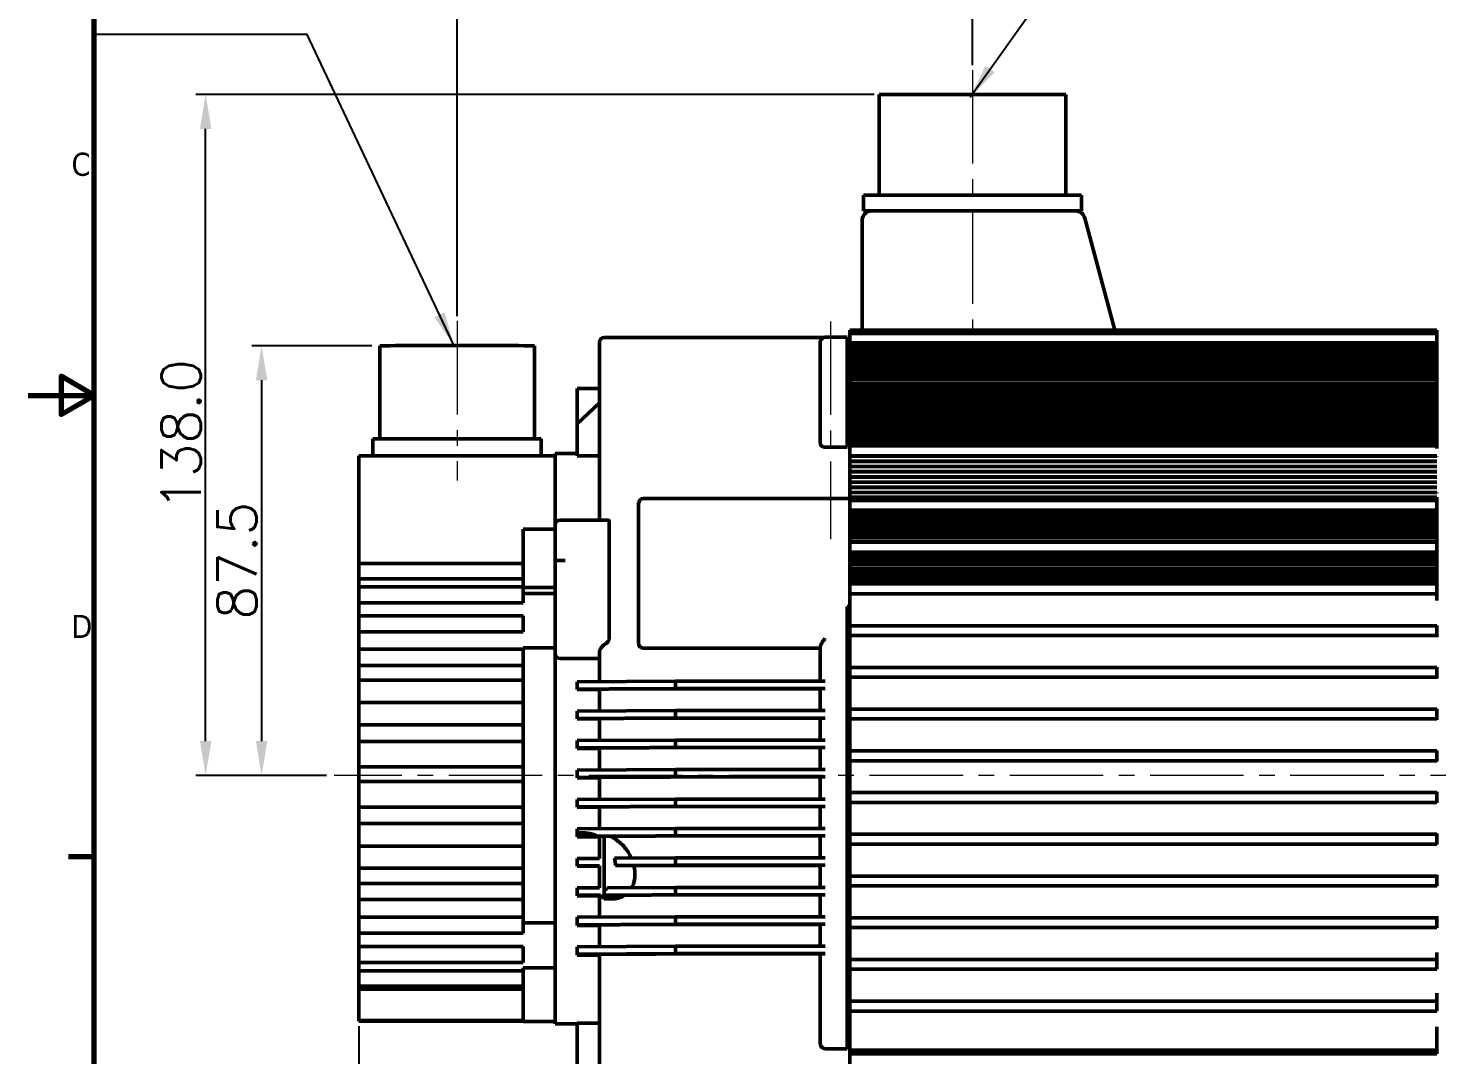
# Model space of a CAD drawing. Header units: millimetres. Extents: x 36 to 1832, y -86 to 592.
# Drawn here: x 36.4 to 323.4, y 175.2 to 384.4 of the extents above; entities that cross this region are included whole.
import ezdxf

# ---------------------------------------------------------------- set-up
doc = ezdxf.new("R2010")
doc.units = ezdxf.units.MM
doc.linetypes.add('CENTER2', pattern=[28.575, 19.05, -3.175, 3.175, -3.175])
for name, color, linetype, lineweight in [('경계(ISO)', 7, 'Continuous', 70), ('외형선', 7, 'Continuous', 35), ('외형선(ISO)', 7, 'Continuous', 50), ('중심선', 7, 'CENTER2', 18)]:
    doc.layers.add(name, color=color, linetype=linetype, lineweight=lineweight)
doc.styles.get("Standard").update_dxf_attribs({"font": 'romans.shx', "bigfont": 'whgtxt.shx'})
doc.styles.add('주 텍스트 (ISO)', font='')
doc.styles.get('주 텍스트 (ISO)').set_extended_font_data('Tahoma')
doc.dimstyles.new('Annotative', dxfattribs={"dimtxt": 8, "dimasz": 7, "dimexe": 2, "dimexo": 1, "dimgap": 1, "dimtad": 1, "dimdec": 1, "dimzin": 0, "dimdsep": 46, "dimtxsty": 'Standard', "dimcen": 0.09, "dimclrd": 7, "dimclre": 7, "dimadec": 0, "dimazin": 0, "dimtfac": 1, "dimtdec": 1, "dimtmove": 0, "dimatfit": 3, "dimfxl": 1, "dimtolj": 1, "dimtzin": 0, "dimarcsym": 0})

# ---------------------------------------------------------------- blocks, each defined once
blk = doc.blocks.new('*D20')
at = {"layer": 'Defpoints', "color": 0}
for p in [(107.46, 319.64), (83.99, 232.14), (98.21, 232.14)]:
    blk.add_point(p, dxfattribs=at)
at = {"layer": '외형선', "color": 7, "lineweight": -2}
for p, q in [((106.46, 319.64), (81.99, 319.64)), ((83.99, 312.64), (83.99, 239.14)), ((97.21, 232.14), (81.99, 232.14))]:
    blk.add_line(p, q, dxfattribs=at)
at = {"layer": '외형선', "color": 7}
for points in [[(82.83, 312.64), (85.16, 312.64), (83.99, 319.64)], [(82.83, 239.14), (85.16, 239.14), (83.99, 232.14)]]:
    blk.add_solid(points, dxfattribs=at)
at = {"layer": '외형선', "color": 0, "insert": (78.99, 275.89), "char_height": 8, "attachment_point": 5, "rotation": 90}
blk.add_mtext('\\A1;87.5', dxfattribs=at)
blk = doc.blocks.new('*D21')
at = {"layer": 'Defpoints', "color": 0}
for p in [(72.6, 370.84), (209.81, 370.84), (98.21, 232.14)]:
    blk.add_point(p, dxfattribs=at)
at = {"layer": '외형선', "color": 7, "lineweight": -2}
for p, q in [((208.81, 370.84), (70.6, 370.84)), ((72.6, 239.14), (72.6, 363.84)), ((97.21, 232.14), (70.6, 232.14))]:
    blk.add_line(p, q, dxfattribs=at)
at = {"layer": '외형선', "color": 7}
for points in [[(71.43, 363.84), (73.76, 363.84), (72.6, 370.84)], [(71.43, 239.14), (73.76, 239.14), (72.6, 232.14)]]:
    blk.add_solid(points, dxfattribs=at)
at = {"layer": '외형선', "color": 0, "insert": (67.6, 301.49), "char_height": 8, "attachment_point": 5, "rotation": 90}
blk.add_mtext('\\A1;138.0', dxfattribs=at)
blk = doc.blocks.new('*D29')
at = {"layer": 'Defpoints', "color": 0}
for p in [(228.81, 397.34), (228.81, 375.84), (123.81, 324.71)]:
    blk.add_point(p, dxfattribs=at)
at = {"layer": '외형선', "color": 7, "lineweight": -2}
for p, q in [((123.81, 325.71), (123.81, 399.34)), ((228.81, 376.84), (228.81, 399.34)), ((130.81, 397.34), (221.81, 397.34))]:
    blk.add_line(p, q, dxfattribs=at)
at = {"layer": '외형선', "color": 7}
for points in [[(130.81, 398.5), (130.81, 396.17), (123.81, 397.34)], [(221.81, 398.5), (221.81, 396.17), (228.81, 397.34)]]:
    blk.add_solid(points, dxfattribs=at)
at = {"layer": '외형선', "color": 0, "insert": (176.31, 402.34), "char_height": 8, "attachment_point": 5}
blk.add_mtext('\\A1;108.8', dxfattribs=at)
blk = doc.blocks.new('*D30')
at = {"layer": 'Defpoints', "color": 0}
for p in [(343.41, 397.34), (228.81, 375.84), (343.41, 322.46)]:
    blk.add_point(p, dxfattribs=at)
at = {"layer": '외형선', "color": 7, "lineweight": -2}
for p, q in [((228.81, 376.84), (228.81, 399.34)), ((343.41, 323.46), (343.41, 399.34)), ((235.81, 397.34), (336.41, 397.34))]:
    blk.add_line(p, q, dxfattribs=at)
at = {"layer": '외형선', "color": 7}
for points in [[(235.81, 398.5), (235.81, 396.17), (228.81, 397.34)], [(336.41, 398.5), (336.41, 396.17), (343.41, 397.34)]]:
    blk.add_solid(points, dxfattribs=at)
at = {"layer": '외형선', "color": 0, "insert": (286.11, 402.34), "char_height": 8, "attachment_point": 5}
blk.add_mtext('\\A1;111.6', dxfattribs=at)
blk = doc.blocks.new('*D33')
at = {"layer": 'Defpoints', "color": 0}
for p in [(421.91, 214.64), (103.81, 182.05), (421.91, 79.14)]:
    blk.add_point(p, dxfattribs=at)
at = {"layer": '외형선', "color": 7, "lineweight": -2}
for p, q in [((421.91, 213.64), (421.91, 77.14)), ((103.81, 181.05), (103.81, 77.14)), ((110.81, 79.14), (414.91, 79.14))]:
    blk.add_line(p, q, dxfattribs=at)
at = {"layer": '외형선', "color": 7}
for points in [[(110.81, 80.31), (110.81, 77.97), (103.81, 79.14)], [(414.91, 80.31), (414.91, 77.97), (421.91, 79.14)]]:
    blk.add_solid(points, dxfattribs=at)
at = {"layer": '외형선', "color": 0, "insert": (262.86, 84.14), "char_height": 8, "attachment_point": 5}
blk.add_mtext('\\A1;318.1', dxfattribs=at)
blk = doc.blocks.new('경계 Default Border')
at = {"layer": '경계(ISO)'}
blk.add_line((10, 140), (6.1, 140), dxfattribs=at)
at = {"layer": '경계(ISO)', "flags": 128}
for points in [[(10, 10), (10, 410), (584, 410), (584, 10), (10, 10)], [(0, 210), (10, 210), (5, 212.89), (5, 207.11), (10, 210)]]:
    blk.add_lwpolyline(points, dxfattribs=at)
at = {"layer": '경계(ISO)', "char_height": 3.5, "attachment_point": 7, "style": '주 텍스트 (ISO)'}
for s, insert in [('C', (6.57, 243.25)), ('D', (6.56, 173.19))]:
    blk.add_mtext(s, dxfattribs=dict(at, insert=insert))

msp = doc.modelspace()

# ---------------------------------------------------------------- linework, layer by layer
at = {"layer": '외형선(ISO)'}
for p, q in [((209.81, 370.84), (247.81, 370.84)), ((209.81, 350.34), (209.81, 370.84)), ((247.81, 350.34), (247.81, 370.84)), ((206.59, 350.34), (208.59, 350.34)), ((206.59, 350.34), (206.59, 347.14)), ((249.04, 350.34), (208.59, 350.34)), ((249.04, 350.34), (251.04, 350.34)), ((251.04, 347.14), (251.04, 350.34)), ((206.31, 345.14), (206.31, 322.84)), ((208.59, 347.14), (206.59, 347.14)), ((208.59, 347.14), (249.04, 347.14)), ((251.04, 347.14), (249.04, 347.14)), ((257.82, 322.84), (251.71, 345.65)), ((203.81, 322.84), (203.81, 322.14)), ((323.41, 322.84), (203.81, 322.84)), ((203.81, 320.26), (203.81, 322.14)), ((323.41, 322.14), (203.81, 322.14)), ((323.41, 322.14), (323.41, 322.84)), ((323.41, 322.14), (323.41, 320.26)), ((108.06, 300.72), (108.06, 319.64)), ((139.56, 300.72), (139.56, 319.64)), ((152.81, 319.35), (152.81, 320.34)), ((152.81, 287.5), (152.81, 319.35)), ((153.81, 321.34), (198.47, 321.34)), ((197.81, 319.41), (197.81, 320.4)), ((197.81, 319.41), (197.81, 299.82)), ((203.31, 321.4), (198.81, 321.4)), ((203.31, 321.4), (203.31, 319.41)), ((203.31, 320.97), (203.81, 320.97)), ((203.31, 298.99), (203.31, 319.41)), ((203.31, 319.14), (203.81, 319.14)), ((203.81, 320.26), (203.81, 319.51)), ((323.41, 320.26), (203.81, 320.26)), ((203.81, 319.51), (203.81, 318.76)), ((323.41, 319.51), (203.81, 319.51)), ((203.81, 318.76), (203.81, 318.01)), ((323.41, 318.76), (203.81, 318.76)), ((323.41, 319.51), (323.41, 320.26)), ((323.41, 318.76), (323.41, 319.51)), ((323.41, 318.01), (323.41, 318.76)), ((203.81, 318.01), (203.81, 317.26)), ((323.41, 318.01), (203.81, 318.01)), ((203.81, 317.26), (203.81, 316.51)), ((323.41, 317.26), (203.81, 317.26)), ((203.81, 316.51), (203.81, 315.76)), ((323.41, 316.51), (203.81, 316.51)), ((203.81, 315.76), (203.81, 315.01)), ((323.41, 315.76), (203.81, 315.76)), ((323.41, 317.26), (323.41, 318.01)), ((323.41, 316.51), (323.41, 317.26)), ((323.41, 315.76), (323.41, 316.51)), ((323.41, 315.01), (323.41, 315.76)), ((203.81, 315.01), (203.81, 314.26)), ((323.41, 315.01), (203.81, 315.01)), ((203.81, 314.26), (203.81, 313.51)), ((323.41, 314.26), (203.81, 314.26)), ((203.81, 313.51), (203.81, 312.76)), ((323.41, 313.51), (203.81, 313.51)), ((323.41, 314.26), (323.41, 315.01)), ((323.41, 313.51), (323.41, 314.26)), ((323.41, 312.76), (323.41, 313.51)), ((148.31, 303.73), (148.31, 310.99)), ((148.31, 310.99), (152.81, 310.99)), ((203.81, 312.76), (203.81, 312.01)), ((323.41, 312.76), (203.81, 312.76)), ((203.81, 312.01), (203.81, 311.26)), ((323.41, 312.01), (203.81, 312.01)), ((203.81, 311.26), (203.81, 310.51)), ((323.41, 311.26), (203.81, 311.26)), ((203.81, 310.51), (203.81, 309.76)), ((323.41, 310.51), (203.81, 310.51)), ((323.41, 312.01), (323.41, 312.76)), ((323.41, 311.26), (323.41, 312.01)), ((323.41, 310.51), (323.41, 311.26)), ((323.41, 309.76), (323.41, 310.51)), ((148.31, 303.73), (152.81, 308.03)), ((203.81, 309.76), (203.81, 309.01)), ((323.41, 309.76), (203.81, 309.76)), ((203.81, 309.01), (203.81, 308.26)), ((323.41, 309.01), (203.81, 309.01)), ((203.81, 308.26), (203.81, 307.51)), ((323.41, 308.26), (203.81, 308.26)), ((203.81, 307.51), (203.81, 306.76)), ((323.41, 307.51), (203.81, 307.51)), ((323.41, 309.01), (323.41, 309.76)), ((323.41, 308.26), (323.41, 309.01)), ((323.41, 307.51), (323.41, 308.26)), ((323.41, 306.76), (323.41, 307.51)), ((203.81, 306.76), (203.81, 306.01)), ((323.41, 306.76), (203.81, 306.76)), ((203.81, 306.01), (203.81, 305.26)), ((323.41, 306.01), (203.81, 306.01)), ((203.81, 305.26), (203.81, 304.51)), ((323.41, 305.26), (203.81, 305.26)), ((203.81, 304.51), (203.81, 303.76)), ((323.41, 304.51), (203.81, 304.51)), ((323.41, 306.01), (323.41, 306.76)), ((323.41, 305.26), (323.41, 306.01)), ((323.41, 304.51), (323.41, 305.26)), ((323.41, 303.76), (323.41, 304.51)), ((148.31, 303.73), (148.31, 297.26)), ((203.81, 303.76), (203.81, 303.01)), ((323.41, 303.76), (203.81, 303.76)), ((203.81, 303.01), (203.81, 302.26)), ((323.41, 303.01), (203.81, 303.01)), ((203.81, 302.26), (203.81, 301.51)), ((323.41, 302.26), (203.81, 302.26)), ((203.81, 301.51), (203.81, 300.76)), ((323.41, 301.51), (203.81, 301.51)), ((323.41, 303.01), (323.41, 303.76)), ((323.41, 302.26), (323.41, 303.01)), ((323.41, 301.51), (323.41, 302.26)), ((323.41, 300.76), (323.41, 301.51)), ((106.66, 300.71), (106.66, 297.23)), ((137.96, 300.72), (109.66, 300.72)), ((140.96, 297.23), (140.96, 300.71)), ((203.31, 298.99), (198.81, 298.99)), ((203.81, 300.76), (203.81, 300.01)), ((323.41, 300.76), (203.81, 300.76)), ((203.81, 300.01), (203.81, 299.26)), ((323.41, 300.01), (203.81, 300.01)), ((203.81, 299.26), (203.81, 298.89)), ((323.41, 299.26), (203.81, 299.26)), ((203.81, 298.89), (203.81, 298.71)), ((203.81, 297.18), (203.81, 298.71)), ((323.41, 300.01), (323.41, 300.76)), ((323.41, 299.26), (323.41, 300.01)), ((323.41, 298.89), (323.41, 299.26)), ((323.41, 298.71), (323.41, 298.89)), ((143.81, 297.23), (103.81, 297.23)), ((103.81, 297.23), (103.81, 275.3)), ((143.81, 297.72), (143.81, 294.24)), ((143.81, 297.72), (148.31, 297.72)), ((143.81, 282.27), (143.81, 297.23)), ((152.81, 297.26), (148.31, 297.26)), ((323.41, 297.21), (203.81, 297.21)), ((203.81, 297.18), (203.81, 297.17)), ((203.81, 297.17), (203.81, 297.09)), ((323.41, 297.17), (203.81, 297.17)), ((203.81, 290.81), (203.81, 297.09)), ((323.41, 296.15), (203.81, 296.15)), ((323.41, 296.11), (203.81, 296.11)), ((323.41, 297.17), (323.41, 297.18)), ((323.41, 297.09), (323.41, 297.17)), ((143.81, 285.24), (143.81, 294.24)), ((323.41, 295.09), (203.81, 295.09)), ((323.41, 295.05), (203.81, 295.05)), ((323.41, 294.03), (203.81, 294.03)), ((323.41, 293.99), (203.81, 293.99)), ((323.41, 292.96), (203.81, 292.96)), ((323.41, 292.93), (203.81, 292.93)), ((323.41, 291.9), (203.81, 291.9)), ((323.41, 291.87), (203.81, 291.87)), ((323.41, 290.84), (203.81, 290.84)), ((203.81, 290.81), (203.81, 290.8)), ((203.81, 290.81), (203.81, 290.81)), ((323.41, 290.81), (203.81, 290.81)), ((203.81, 289.75), (203.81, 290.8)), ((323.41, 290.81), (323.41, 290.81)), ((323.41, 290.8), (323.41, 290.81)), ((152.81, 284.16), (152.81, 287.5)), ((160.81, 286.57), (160.81, 287.57)), ((203.81, 288.57), (161.81, 288.57)), ((323.41, 289.78), (203.81, 289.78)), ((203.81, 289.75), (203.81, 289.61)), ((203.81, 289.75), (203.81, 289.75)), ((323.41, 289.75), (203.81, 289.75)), ((203.81, 288.84), (203.81, 289.61)), ((203.81, 288.84), (203.81, 288.47)), ((323.41, 288.84), (203.81, 288.84)), ((203.81, 288.47), (203.81, 288.14)), ((203.81, 286.14), (203.81, 288.14)), ((323.41, 288.14), (203.81, 288.14)), ((323.41, 289.75), (323.41, 289.75)), ((323.41, 289.61), (323.41, 289.75)), ((323.41, 288.14), (323.41, 288.84)), ((323.41, 288.14), (323.41, 286.14)), ((143.81, 285.24), (143.81, 283.16)), ((144.81, 284.16), (154.51, 284.16)), ((160.81, 286.57), (160.81, 260.11)), ((323.41, 286.14), (203.81, 286.14)), ((203.81, 286.14), (203.81, 279.64)), ((323.41, 285.89), (203.81, 285.89)), ((323.41, 285.14), (203.81, 285.14)), ((323.41, 284.39), (203.81, 284.39)), ((323.41, 285.89), (323.41, 286.14)), ((323.41, 285.14), (323.41, 285.89)), ((323.41, 284.39), (323.41, 285.14)), ((323.41, 283.64), (323.41, 284.39)), ((137.31, 282.27), (137.31, 279.29)), ((137.31, 282.27), (143.81, 282.27)), ((143.81, 259.75), (143.81, 283.16)), ((143.81, 282.27), (143.81, 279.29)), ((154.81, 260.13), (154.81, 283.86)), ((323.41, 283.64), (203.81, 283.64)), ((323.41, 282.89), (203.81, 282.89)), ((323.41, 282.14), (203.81, 282.14)), ((323.41, 281.39), (203.81, 281.39)), ((323.41, 282.89), (323.41, 283.64)), ((323.41, 282.14), (323.41, 282.89)), ((323.41, 281.39), (323.41, 282.14)), ((323.41, 280.64), (323.41, 281.39)), ((137.31, 270.54), (137.31, 279.29)), ((143.81, 270.42), (143.81, 279.29)), ((323.41, 280.64), (203.81, 280.64)), ((323.41, 279.89), (203.81, 279.89)), ((203.81, 277.64), (203.81, 279.64)), ((323.41, 279.64), (203.81, 279.64)), ((323.41, 279.89), (323.41, 280.64)), ((323.41, 279.64), (323.41, 279.89)), ((323.41, 279.64), (323.41, 277.64)), ((145.81, 275.89), (143.81, 275.89)), ((323.41, 277.64), (203.81, 277.64)), ((203.81, 277.64), (203.81, 271.14)), ((323.41, 277.39), (203.81, 277.39)), ((323.41, 276.64), (203.81, 276.64)), ((323.41, 275.89), (203.81, 275.89)), ((323.41, 277.39), (323.41, 277.64)), ((323.41, 276.64), (323.41, 277.39)), ((323.41, 275.89), (323.41, 276.64)), ((323.41, 275.14), (323.41, 275.89)), ((103.81, 273.06), (103.81, 275.3)), ((137.31, 275.3), (103.81, 275.3)), ((103.81, 273.06), (103.81, 272.19)), ((323.41, 275.14), (203.81, 275.14)), ((323.41, 274.39), (203.81, 274.39)), ((323.41, 273.64), (203.81, 273.64)), ((323.41, 272.89), (203.81, 272.89)), ((323.41, 274.39), (323.41, 275.14)), ((323.41, 273.64), (323.41, 274.39)), ((323.41, 272.89), (323.41, 273.64)), ((323.41, 272.14), (323.41, 272.89)), ((103.81, 270.54), (103.81, 272.19)), ((103.81, 272.19), (137.31, 272.19)), ((103.81, 268.08), (103.81, 270.54)), ((137.31, 270.54), (103.81, 270.54)), ((137.31, 270.54), (137.31, 268.08)), ((137.31, 270.42), (143.81, 270.42)), ((143.81, 270), (143.81, 270.42)), ((143.81, 269.23), (143.81, 270)), ((323.41, 272.14), (203.81, 272.14)), ((323.41, 271.39), (203.81, 271.39)), ((203.81, 269.14), (203.81, 271.14)), ((323.41, 271.14), (203.81, 271.14)), ((323.41, 271.39), (323.41, 272.14)), ((323.41, 271.14), (323.41, 271.39)), ((323.41, 271.14), (323.41, 269.14)), ((103.81, 268.08), (103.81, 267.31)), ((103.81, 267.31), (137.31, 267.31)), ((103.81, 264.66), (103.81, 267.31)), ((137.31, 269.23), (143.81, 269.23)), ((137.31, 267.31), (137.31, 268.08)), ((143.81, 269.23), (143.81, 258.12)), ((323.41, 269.14), (203.81, 269.14)), ((203.81, 269.14), (203.81, 266.58)), ((323.41, 267.74), (323.41, 269.14)), ((103.81, 262.01), (103.81, 264.66)), ((137.31, 264.66), (103.81, 264.66)), ((137.31, 264.66), (137.31, 262.01)), ((203.31, 178.58), (203.31, 266.58)), ((203.31, 266.58), (203.81, 266.58)), ((203.81, 266.53), (203.31, 266.53)), ((203.81, 266.58), (203.81, 266.53)), ((203.81, 262.65), (203.81, 266.53)), ((103.81, 262.01), (103.81, 261.37)), ((103.81, 261.37), (137.31, 261.37)), ((103.81, 257.83), (103.81, 261.37)), ((137.31, 261.37), (137.31, 262.01)), ((203.81, 262.65), (203.81, 262.64)), ((203.81, 260.64), (203.81, 262.64)), ((323.41, 262.64), (203.81, 262.64)), ((323.41, 262.64), (323.41, 262.65)), ((323.41, 262.64), (323.41, 260.64)), ((143.81, 259.75), (143.81, 256.95)), ((160.81, 259.11), (160.81, 260.11)), ((160.81, 259.11), (160.81, 259.05)), ((197.81, 258.38), (197.81, 251.33)), ((203.81, 260.64), (203.81, 260.3)), ((323.41, 260.64), (203.81, 260.64)), ((203.81, 254.17), (203.81, 260.3)), ((323.41, 260.3), (323.41, 260.64)), ((103.81, 255.03), (103.81, 257.83)), ((137.31, 257.83), (103.81, 257.83)), ((137.31, 258.12), (137.31, 255.13)), ((137.31, 258.12), (143.81, 258.12)), ((143.81, 258.12), (143.81, 255.13)), ((143.81, 207.39), (143.81, 256.95)), ((144.81, 255.95), (152.81, 255.95)), ((152.81, 251.25), (152.81, 257.08)), ((197.81, 258.09), (169.05, 258.09)), ((103.81, 255.03), (103.81, 254.53)), ((103.81, 251.53), (103.81, 254.53)), ((103.81, 254.53), (137.31, 254.53)), ((137.31, 250.04), (137.31, 255.13)), ((143.81, 205.14), (143.81, 255.13)), ((203.81, 254.17), (203.81, 254.14)), ((203.81, 252.14), (203.81, 254.14)), ((323.41, 254.14), (203.81, 254.14)), ((323.41, 254.14), (323.41, 254.17)), ((323.41, 254.14), (323.41, 252.14)), ((103.81, 248.62), (103.81, 251.53)), ((137.31, 251.53), (103.81, 251.53)), ((137.31, 240.94), (137.31, 250.04)), ((168.31, 251.33), (148.31, 251.23)), ((148.31, 251.23), (148.31, 249.73)), ((148.31, 249.73), (168.31, 249.83)), ((148.31, 249.64), (148.31, 249.73)), ((152.81, 245.25), (152.81, 249.72)), ((168.31, 249.83), (168.31, 251.33)), ((168.31, 251.33), (198.81, 251.33)), ((168.31, 249.83), (198.81, 249.83)), ((197.81, 249.81), (169.05, 249.81)), ((197.81, 249.82), (197.81, 245.33)), ((203.81, 252.14), (203.81, 251.87)), ((323.41, 252.14), (203.81, 252.14)), ((203.81, 245.7), (203.81, 251.87)), ((323.41, 251.87), (323.41, 252.14)), ((103.81, 248.62), (103.81, 247.02)), ((103.81, 242.43), (103.81, 247.02)), ((103.81, 247.02), (137.31, 247.02)), ((152.81, 249.64), (148.31, 249.64)), ((168.31, 245.33), (148.31, 245.23)), ((148.31, 245.23), (148.31, 243.73)), ((168.31, 245.33), (198.81, 245.33)), ((168.31, 243.83), (168.31, 245.33)), ((203.81, 245.7), (203.81, 245.64)), ((203.81, 243.64), (203.81, 245.64)), ((323.41, 245.64), (203.81, 245.64)), ((323.41, 245.64), (323.41, 245.7)), ((323.41, 245.64), (323.41, 243.64)), ((103.81, 239.45), (103.81, 242.43)), ((137.31, 242.43), (103.81, 242.43)), ((148.31, 243.73), (168.31, 243.83)), ((148.31, 243.64), (148.31, 243.73)), ((152.81, 243.64), (148.31, 243.64)), ((152.81, 239.25), (152.81, 243.73)), ((168.31, 243.83), (198.81, 243.83)), ((197.81, 243.82), (169.05, 243.82)), ((197.81, 243.82), (197.81, 239.33)), ((203.81, 243.64), (203.81, 243.43)), ((323.41, 243.64), (203.81, 243.64)), ((203.81, 237.24), (203.81, 243.43)), ((323.41, 243.43), (323.41, 243.64)), ((103.81, 239.45), (103.81, 239.05)), ((103.81, 233.88), (103.81, 239.05)), ((103.81, 239.05), (137.31, 239.05)), ((137.31, 232.39), (137.31, 240.94)), ((168.31, 239.33), (148.31, 239.23)), ((148.31, 239.23), (148.31, 237.73)), ((168.31, 239.33), (198.81, 239.33)), ((168.31, 237.83), (168.31, 239.33)), ((148.31, 237.73), (168.31, 237.83)), ((148.31, 237.64), (148.31, 237.73)), ((152.81, 237.64), (148.31, 237.64)), ((152.81, 233.25), (152.81, 237.73)), ((168.31, 237.83), (198.81, 237.83)), ((197.81, 237.82), (169.05, 237.82)), ((197.81, 237.82), (197.81, 233.33)), ((203.81, 237.24), (203.81, 237.14)), ((203.81, 235.14), (203.81, 237.14)), ((323.41, 237.14), (203.81, 237.14)), ((323.41, 237.14), (323.41, 237.24)), ((323.41, 237.14), (323.41, 235.14)), ((103.81, 230.88), (103.81, 233.88)), ((137.31, 233.88), (103.81, 233.88)), ((168.31, 233.33), (148.31, 233.23)), ((148.31, 233.23), (148.31, 231.73)), ((168.31, 233.33), (198.81, 233.33)), ((168.31, 231.83), (168.31, 233.33)), ((203.81, 235.14), (203.81, 234.99)), ((323.41, 235.14), (203.81, 235.14)), ((203.81, 228.79), (203.81, 234.99)), ((323.41, 234.99), (323.41, 235.14)), ((103.81, 230.88), (103.81, 230.87)), ((103.81, 225.69), (103.81, 230.87)), ((103.81, 230.87), (137.31, 230.87)), ((137.31, 223.83), (137.31, 232.39)), ((148.31, 231.73), (168.31, 231.83)), ((148.31, 231.64), (148.31, 231.73)), ((152.81, 231.64), (148.31, 231.64)), ((152.81, 227.25), (152.81, 231.73)), ((168.31, 231.83), (198.81, 231.83)), ((197.81, 231.82), (169.05, 231.82)), ((197.81, 231.82), (197.81, 227.33)), ((168.31, 227.33), (148.31, 227.23)), ((148.31, 227.23), (148.31, 225.73)), ((168.31, 227.33), (198.81, 227.33)), ((168.31, 225.83), (168.31, 227.33)), ((203.81, 228.79), (203.81, 228.64)), ((203.81, 226.64), (203.81, 228.64)), ((323.41, 228.64), (203.81, 228.64)), ((323.41, 228.64), (323.41, 228.79)), ((323.41, 228.64), (323.41, 226.64)), ((137.31, 225.69), (103.81, 225.69)), ((103.81, 225.69), (103.81, 225.3)), ((103.81, 222.33), (103.81, 225.3)), ((148.31, 225.73), (168.31, 225.83)), ((148.31, 225.64), (148.31, 225.73)), ((152.81, 225.64), (148.31, 225.64)), ((152.81, 221.25), (152.81, 225.73)), ((168.31, 225.83), (198.81, 225.83)), ((197.81, 225.82), (169.05, 225.82)), ((197.81, 225.82), (197.81, 221.33)), ((203.81, 226.64), (203.81, 226.53)), ((323.41, 226.64), (203.81, 226.64)), ((203.81, 220.34), (203.81, 226.53)), ((323.41, 226.53), (323.41, 226.64)), ((103.81, 217.7), (103.81, 222.33)), ((137.31, 222.33), (103.81, 222.33)), ((137.31, 214.73), (137.31, 223.83)), ((168.31, 221.33), (148.31, 221.23)), ((148.31, 221.23), (148.31, 220.39)), ((168.31, 219.83), (168.31, 221.33)), ((168.31, 221.33), (198.81, 221.33)), ((148.31, 219.72), (148.31, 220.39)), ((152.81, 219.72), (148.31, 219.72)), ((148.31, 219.64), (148.31, 219.72)), ((152.81, 219.64), (148.31, 219.64)), ((152.41, 219.75), (168.31, 219.83)), ((152.41, 219.75), (153.81, 219.75)), ((152.81, 215.2), (152.81, 219.72)), ((153.81, 219.75), (155.01, 219.75)), ((153.81, 208.69), (153.81, 219.75)), ((168.31, 219.83), (198.81, 219.83)), ((197.81, 219.81), (169.05, 219.81)), ((197.81, 219.82), (197.81, 215.33)), ((203.81, 220.34), (203.81, 220.14)), ((203.81, 218.14), (203.81, 220.14)), ((323.41, 220.14), (203.81, 220.14)), ((203.81, 218.14), (203.81, 218.07)), ((323.41, 218.14), (203.81, 218.14)), ((323.41, 220.14), (323.41, 220.34)), ((323.41, 220.14), (323.41, 218.14)), ((323.41, 218.07), (323.41, 218.14)), ((137.31, 217.7), (103.81, 217.7)), ((103.81, 217.7), (103.81, 216.14)), ((103.81, 213.23), (103.81, 216.14)), ((168.31, 215.33), (155.92, 215.27)), ((168.31, 215.33), (198.81, 215.33)), ((168.31, 213.83), (168.31, 215.33)), ((203.81, 211.91), (203.81, 218.07)), ((103.81, 210.15), (103.81, 213.23)), ((137.31, 213.23), (103.81, 213.23)), ((137.31, 205.14), (137.31, 214.73)), ((148.31, 215.2), (152.81, 215.2)), ((148.31, 213.7), (148.31, 215.2)), ((152.81, 213.7), (148.31, 213.7)), ((148.31, 213.64), (148.31, 213.7)), ((152.81, 213.64), (148.31, 213.64)), ((152.81, 209.21), (152.81, 213.7)), ((156.09, 213.77), (168.31, 213.83)), ((156.09, 213.77), (159.51, 213.77)), ((168.31, 213.83), (198.81, 213.83)), ((197.81, 213.81), (169.05, 213.81)), ((197.81, 213.82), (197.81, 209.33)), ((137.31, 210.15), (103.81, 210.15)), ((103.81, 210.15), (103.81, 209.66)), ((103.81, 206.86), (103.81, 209.66)), ((203.81, 211.91), (203.81, 211.64)), ((203.81, 209.64), (203.81, 211.64)), ((323.41, 211.64), (203.81, 211.64)), ((203.81, 209.64), (203.81, 209.6)), ((323.41, 209.64), (203.81, 209.64)), ((203.81, 203.48), (203.81, 209.6)), ((323.41, 211.64), (323.41, 211.91)), ((323.41, 211.64), (323.41, 209.64)), ((323.41, 209.6), (323.41, 209.64)), ((103.81, 203.27), (103.81, 206.86)), ((137.31, 206.86), (103.81, 206.86)), ((143.81, 207.39), (143.81, 203.87)), ((148.31, 209.21), (152.81, 209.21)), ((148.31, 207.72), (148.31, 209.21)), ((153.02, 207.72), (148.31, 207.72)), ((148.31, 207.64), (148.31, 207.72)), ((152.81, 207.64), (148.31, 207.64)), ((152.81, 203.25), (152.81, 207.71)), ((153.81, 208.69), (153.81, 207.76)), ((153.81, 207.76), (168.31, 207.83)), ((153.81, 207.76), (153.81, 207.75)), ((153.81, 207.75), (158.04, 207.75)), ((153.81, 206.97), (153.81, 207.75)), ((153.81, 206.97), (155.31, 206.97)), ((168.31, 209.33), (154.39, 209.26)), ((168.31, 209.33), (198.81, 209.33)), ((168.31, 207.83), (168.31, 209.33)), ((168.31, 207.83), (198.81, 207.83)), ((197.81, 207.8), (169.05, 207.8)), ((197.81, 207.82), (197.81, 203.33)), ((137.31, 205.14), (137.31, 202.12)), ((143.81, 205.14), (143.81, 202.12)), ((143.81, 203.83), (143.81, 203.87)), ((143.81, 203.83), (143.81, 202.87)), ((137.31, 203.27), (103.81, 203.27)), ((103.81, 203.27), (103.81, 202.64)), ((103.81, 199.98), (103.81, 202.64)), ((137.31, 202.08), (137.31, 202.12)), ((137.31, 202.08), (137.31, 199.98)), ((137.31, 202.08), (143.81, 202.08)), ((143.81, 202.87), (143.81, 195.01)), ((143.81, 202.08), (143.81, 202.12)), ((143.81, 202.08), (143.81, 192.95)), ((168.31, 203.33), (148.31, 203.23)), ((148.31, 203.23), (148.31, 201.73)), ((148.31, 201.73), (168.31, 201.83)), ((148.31, 201.57), (148.31, 201.73)), ((152.81, 201.57), (148.31, 201.57)), ((152.81, 197.25), (152.81, 201.7)), ((168.31, 203.33), (198.81, 203.33)), ((168.31, 201.83), (168.31, 203.33)), ((168.31, 201.83), (198.81, 201.83)), ((197.81, 201.79), (169.05, 201.79)), ((197.81, 201.82), (197.81, 197.33)), ((203.81, 203.48), (203.81, 203.14)), ((203.81, 201.14), (203.81, 203.14)), ((323.41, 203.14), (203.81, 203.14)), ((203.81, 201.14), (203.81, 201.12)), ((323.41, 201.14), (203.81, 201.14)), ((203.81, 196.04), (203.81, 201.12)), ((323.41, 203.14), (323.41, 203.48)), ((323.41, 203.14), (323.41, 201.14)), ((323.41, 201.12), (323.41, 201.14)), ((103.81, 197.27), (103.81, 199.98)), ((137.31, 199.98), (103.81, 199.98)), ((137.31, 197.27), (103.81, 197.27)), ((103.81, 197.27), (103.81, 196.51)), ((103.81, 194.04), (103.81, 196.51)), ((137.31, 196.51), (137.31, 197.27)), ((137.31, 196.51), (137.31, 194.04)), ((168.31, 197.33), (148.31, 197.23)), ((148.31, 197.23), (148.31, 195.73)), ((148.31, 195.73), (168.31, 195.83)), ((148.31, 195.54), (148.31, 195.73)), ((152.81, 195.54), (148.31, 195.54)), ((152.81, 169.86), (152.81, 195.68)), ((168.31, 197.33), (198.81, 197.33)), ((168.31, 195.83), (168.31, 197.33)), ((168.31, 195.83), (198.81, 195.83)), ((197.81, 195.78), (169.05, 195.78)), ((197.81, 195.82), (197.81, 178.57)), ((203.81, 196.04), (203.81, 194.64)), ((323.41, 194.64), (323.41, 196.04)), ((103.81, 192.33), (103.81, 194.04)), ((137.31, 194.04), (103.81, 194.04)), ((137.31, 192.33), (103.81, 192.33)), ((103.81, 192.33), (103.81, 191.47)), ((137.31, 192.95), (143.81, 192.95)), ((137.31, 185.26), (137.31, 192.95)), ((143.81, 195.01), (143.81, 193.05)), ((143.81, 185.28), (143.81, 193.05)), ((143.81, 185.26), (143.81, 192.95)), ((203.81, 192.64), (203.81, 194.64)), ((323.41, 194.64), (203.81, 194.64)), ((203.81, 192.64), (203.81, 192.64)), ((323.41, 192.64), (203.81, 192.64)), ((203.81, 187.75), (203.81, 192.64)), ((323.41, 194.64), (323.41, 192.64)), ((323.41, 192.64), (323.41, 192.64)), ((103.81, 189.21), (103.81, 191.47)), ((103.81, 188.59), (103.81, 189.21)), ((137.31, 189.21), (103.81, 189.21)), ((137.31, 188.59), (103.81, 188.59)), ((103.81, 188.59), (103.81, 184.24)), ((203.81, 187.75), (203.81, 186.14)), ((323.41, 186.14), (323.41, 187.75)), ((103.81, 182.22), (103.81, 184.24)), ((137.31, 185.26), (137.31, 182.25)), ((143.81, 185.28), (143.81, 181.76)), ((143.81, 185.26), (143.81, 182.25)), ((203.81, 184.14), (203.81, 186.14)), ((323.41, 186.14), (203.81, 186.14)), ((323.41, 184.14), (203.81, 184.14)), ((203.81, 180.89), (203.81, 184.14)), ((323.41, 186.14), (323.41, 184.14)), ((103.81, 182.18), (103.81, 182.22)), ((137.31, 182.22), (103.81, 182.22)), ((103.81, 182.14), (103.81, 182.18)), ((137.31, 182.18), (103.81, 182.18)), ((103.81, 182.09), (103.81, 182.14)), ((137.31, 182.14), (103.81, 182.14)), ((103.81, 182.05), (103.81, 182.09)), ((137.31, 182.09), (103.81, 182.09)), ((137.31, 182.05), (103.81, 182.05)), ((137.31, 182.22), (137.31, 182.25)), ((137.31, 182.18), (137.31, 182.22)), ((137.31, 182.14), (137.31, 182.18)), ((137.31, 182.09), (137.31, 182.14)), ((137.31, 182.05), (137.31, 182.09)), ((137.31, 182), (137.31, 182.05)), ((137.31, 182), (137.31, 182)), ((137.31, 182), (143.81, 182)), ((143.81, 182), (143.81, 182.25)), ((143.81, 182), (143.81, 182)), ((143.81, 181.51), (143.81, 181.76)), ((143.81, 181.51), (143.81, 181.51)), ((143.81, 181.51), (148.31, 181.51)), ((148.31, 181.7), (152.81, 181.7)), ((148.31, 181.7), (148.31, 167.5)), ((203.81, 180.89), (203.81, 179.1)), ((323.41, 179.1), (323.41, 180.89)), ((197.81, 177.57), (197.81, 178.57)), ((203.31, 178.58), (203.31, 176.57)), ((203.81, 179.1), (203.81, 178.21)), ((203.81, 177.21), (203.81, 178.21)), ((323.41, 178.21), (323.41, 179.1)), ((323.41, 178.21), (323.41, 177.21)), ((197.81, 177.57), (197.81, 177.47)), ((203.31, 176.47), (198.81, 176.47)), ((203.31, 176.47), (203.31, 176.57)), ((203.81, 177.21), (203.81, 177.14)), ((203.81, 176.14), (203.81, 177.14)), ((203.81, 176.14), (203.81, 175.44)), ((323.41, 176.14), (203.81, 176.14)), ((323.41, 175.44), (203.81, 175.44)), ((203.81, 165.84), (203.81, 175.44)), ((323.41, 177.14), (323.41, 177.21)), ((323.41, 177.14), (323.41, 176.14)), ((323.41, 175.44), (323.41, 176.14))]:
    msp.add_line(p, q, dxfattribs=at)
for centre, radius, start, end in [((208.31, 345.14), 2, 90, 180), ((249.78, 345.14), 2, 15, 90), ((153.81, 320.34), 1, 90, 180), ((198.81, 320.4), 1, 90, 180), ((161.81, 287.57), 1, 90, 180), ((144.81, 283.16), 1, 90, 180), ((144.81, 256.95), 1, 180, 270)]:
    msp.add_arc(centre, radius, start, end, dxfattribs=at)
for centre, major_axis, ratio, start_param, end_param in [((123.81, 319.64), (15.75, 0), 0.004979, 0, 3.141593), ((109.66, 300.71), (-3, 0), 0.004979, 4.712389, 6.283185), ((137.96, 300.71), (3, 0), 0.004979, 0, 1.570796), ((198.81, 249.82), (-1, 0), 0.004979, 4.712389, 6.283185), ((198.81, 243.82), (-1, 0), 0.004979, 4.712389, 6.283185), ((198.81, 237.82), (-1, 0), 0.004979, 4.712389, 6.283185), ((198.81, 231.82), (-1, 0), 0.004979, 4.712389, 6.283185), ((198.81, 225.82), (-1, 0), 0.004979, 4.712389, 6.283185), ((149.34, 213.72), (-4.78, -4.78), 0.995034, 3.45827, 4.082615), ((198.81, 219.82), (-1, 0), 0.004979, 4.712389, 6.283185), ((149.34, 213.72), (-4.78, -4.78), 0.995034, 2.360814, 2.584963), ((198.81, 213.82), (-1, 0), 0.004979, 4.712389, 6.283185), ((149.34, 213.72), (-4.78, -4.78), 0.995034, 1.511743, 1.631811), ((198.81, 207.82), (-1, 0), 0.004979, 4.712389, 6.283185), ((198.81, 201.82), (-1, 0), 0.004979, 4.712389, 6.283185), ((198.81, 195.82), (-1, 0), 0.004979, 4.712389, 6.283185)]:
    msp.add_ellipse(centre, major_axis=major_axis, ratio=ratio, start_param=start_param, end_param=end_param, dxfattribs=at)
for points, knots in [([(198.81, 298.99), (198.68, 298.99), (198.54, 299.02), (198.29, 299.11), (198.19, 299.17), (198.01, 299.32), (197.93, 299.41), (197.84, 299.61), (197.81, 299.72), (197.81, 299.82)], [-0.3467766, -0.3467766, -0.3467766, -0.3467766, -0.3064683, -0.3064683, -0.26616, -0.26616, -0.2194935, -0.2194935, -0.172827, -0.172827, -0.172827, -0.172827]), ([(154.51, 284.16), (154.52, 284.16), (154.52, 284.16), (154.6, 284.16), (154.67, 284.14), (154.76, 284.06), (154.78, 284.03), (154.8, 283.95), (154.81, 283.91), (154.81, 283.86)], [0.10097854, 0.10097854, 0.10097854, 0.10097854, 0.10154568, 0.10154568, 0.14328214, 0.14328214, 0.16415036, 0.16415036, 0.18501859, 0.18501859, 0.18501859, 0.18501859]), ([(154.03, 258.92), (153.9, 258.83), (153.78, 258.74), (153.48, 258.49), (153.32, 258.32), (153.08, 258), (152.98, 257.82), (152.84, 257.45), (152.81, 257.26), (152.81, 257.08)], [0.4073989, 0.4073989, 0.4073989, 0.4073989, 0.4638276, 0.4638276, 0.5580005, 0.5580005, 0.6534028, 0.6534028, 0.7488051, 0.7488051, 0.7488051, 0.7488051]), ([(154.28, 259.1), (154.21, 259.04), (154.14, 258.99), (154.06, 258.94), (154.05, 258.93), (154.04, 258.92), (154.03, 258.92)], [-0.23063341, -0.23063341, -0.23063341, -0.23063341, -0.19920844, -0.19920844, -0.19920844, -0.19387832, -0.19387832, -0.19387832, -0.19387832]), ([(154.81, 260.13), (154.81, 260.07), (154.8, 260), (154.78, 259.86), (154.76, 259.79), (154.67, 259.59), (154.6, 259.46), (154.45, 259.27), (154.36, 259.18), (154.28, 259.1)], [0.1850186, 0.1850186, 0.1850186, 0.1850186, 0.2058868, 0.2058868, 0.226755, 0.226755, 0.2684915, 0.2684915, 0.3056747, 0.3056747, 0.3056747, 0.3056747]), ([(161.81, 258.06), (161.78, 258.06), (161.74, 258.06), (161.57, 258.08), (161.44, 258.12), (161.24, 258.23), (161.14, 258.3), (160.97, 258.5), (160.9, 258.61), (160.83, 258.83), (160.81, 258.94), (160.81, 259.05)], [-0.7174716, -0.7174716, -0.7174716, -0.7174716, -0.7032192, -0.7032192, -0.6478892, -0.6478892, -0.5989133, -0.5989133, -0.5499373, -0.5499373, -0.5154664, -0.5154664, -0.5154664, -0.5154664]), ([(197.81, 258.38), (197.81, 258.46), (197.84, 258.55), (197.93, 258.77), (197.99, 258.89), (198.16, 259.17), (198.28, 259.36), (198.54, 259.74), (198.68, 259.94), (198.81, 260.12)], [0.5344454, 0.5344454, 0.5344454, 0.5344454, 0.5797861, 0.5797861, 0.6251268, 0.6251268, 0.6916556, 0.6916556, 0.7581844, 0.7581844, 0.7581844, 0.7581844]), ([(166.93, 258.09), (166.94, 258.09), (166.95, 258.09), (167.21, 258.09), (167.58, 258.09), (168.26, 258.09), (168.69, 258.09), (169.05, 258.09)], [1.5973789, 1.5973789, 1.5973789, 1.5973789, 1.6001853, 1.6001853, 1.7121906, 1.7121906, 1.8216304, 1.8216304, 1.8216304, 1.8216304]), ([(154.28, 249.74), (154.06, 249.74), (153.85, 249.74), (153.48, 249.74), (153.32, 249.73), (153.08, 249.73), (152.98, 249.73), (152.84, 249.73), (152.81, 249.72), (152.81, 249.72)], [-2.6371765, -2.6371765, -2.6371765, -2.6371765, -2.5453654, -2.5453654, -2.450651, -2.450651, -2.3542854, -2.3542854, -2.2579198, -2.2579198, -2.2579198, -2.2579198]), ([(169.05, 249.81), (168.69, 249.81), (168.25, 249.81), (167.57, 249.81), (167.2, 249.81), (166.94, 249.81), (166.94, 249.81), (166.93, 249.81)], [-1.7965771, -1.7965771, -1.7965771, -1.7965771, -1.6862317, -1.6862317, -1.5747462, -1.5747462, -1.5735116, -1.5735116, -1.5735116, -1.5735116]), ([(154.28, 243.75), (154.06, 243.75), (153.85, 243.75), (153.47, 243.74), (153.31, 243.74), (153.08, 243.74), (152.98, 243.74), (152.84, 243.73), (152.81, 243.73), (152.81, 243.73)], [0.3711197, 0.3711197, 0.3711197, 0.3711197, 0.4633691, 0.4633691, 0.5568244, 0.5568244, 0.6509571, 0.6509571, 0.7450899, 0.7450899, 0.7450899, 0.7450899]), ([(169.05, 243.82), (168.69, 243.82), (168.25, 243.82), (167.57, 243.81), (167.2, 243.81), (166.94, 243.81), (166.93, 243.81), (166.93, 243.81)], [0, 0, 0, 0, 0.1107666, 0.1107666, 0.2220122, 0.2220122, 0.2225285, 0.2225285, 0.2225285, 0.2225285]), ([(154.28, 237.75), (154.06, 237.75), (153.84, 237.75), (153.47, 237.75), (153.31, 237.74), (153.08, 237.74), (152.97, 237.74), (152.84, 237.74), (152.81, 237.73), (152.81, 237.73)], [0.3704292, 0.3704292, 0.3704292, 0.3704292, 0.4629226, 0.4629226, 0.5556752, 0.5556752, 0.6485723, 0.6485723, 0.7414694, 0.7414694, 0.7414694, 0.7414694]), ([(169.05, 237.82), (168.68, 237.82), (168.25, 237.82), (167.57, 237.82), (167.2, 237.82), (166.93, 237.81), (166.93, 237.81), (166.93, 237.81)], [0, 0, 0, 0, 0.1110061, 0.1110061, 0.2221157, 0.2221157, 0.2222271, 0.2222271, 0.2222271, 0.2222271]), ([(154.28, 231.75), (154.06, 231.75), (153.84, 231.75), (153.47, 231.75), (153.31, 231.75), (153.07, 231.74), (152.97, 231.74), (152.84, 231.74), (152.81, 231.74), (152.81, 231.73)], [0.3702445, 0.3702445, 0.3702445, 0.3702445, 0.4628033, 0.4628033, 0.5553674, 0.5553674, 0.6479344, 0.6479344, 0.7405014, 0.7405014, 0.7405014, 0.7405014]), ([(169.05, 231.82), (168.68, 231.82), (168.25, 231.82), (167.56, 231.82), (167.2, 231.82), (166.93, 231.81), (166.93, 231.81), (166.93, 231.81)], [0, 0, 0, 0, 0.1110708, 0.1110708, 0.2221438, 0.2221438, 0.2221461, 0.2221461, 0.2221461, 0.2221461]), ([(154.28, 225.75), (154.06, 225.75), (153.84, 225.75), (153.47, 225.75), (153.31, 225.74), (153.08, 225.74), (152.97, 225.74), (152.84, 225.74), (152.81, 225.73), (152.81, 225.73)], [0.3705532, 0.3705532, 0.3705532, 0.3705532, 0.4630027, 0.4630027, 0.5558817, 0.5558817, 0.6490005, 0.6490005, 0.7421193, 0.7421193, 0.7421193, 0.7421193]), ([(169.05, 225.82), (168.68, 225.82), (168.25, 225.82), (167.57, 225.82), (167.2, 225.82), (166.93, 225.81), (166.93, 225.81), (166.93, 225.81)], [0, 0, 0, 0, 0.1109628, 0.1109628, 0.222097, 0.222097, 0.2222814, 0.2222814, 0.2222814, 0.2222814]), ([(155.01, 219.75), (155.22, 219.65), (155.43, 219.54), (156.51, 218.92), (157.34, 218.22), (158.51, 216.8), (158.97, 216.08), (159.33, 215.28)], [0.2743865, 0.2743865, 0.2743865, 0.2743865, 0.3596054, 0.3596054, 0.7192108, 0.7192108, 0.9758554, 0.9758554, 0.9758554, 0.9758554]), ([(169.05, 219.81), (168.69, 219.81), (168.25, 219.81), (167.57, 219.81), (167.2, 219.81), (166.94, 219.81), (166.94, 219.81), (166.93, 219.81)], [0, 0, 0, 0, 0.1106787, 0.1106787, 0.2219743, 0.2219743, 0.2226399, 0.2226399, 0.2226399, 0.2226399]), ([(159.85, 213.77), (159.87, 213.67), (159.89, 213.57), (160.01, 212.98), (160.06, 212.48), (160.06, 211.53), (160.01, 211.06), (159.82, 210.19), (159.67, 209.78), (159.46, 209.37), (159.44, 209.33), (159.42, 209.29)], [1.1321496, 1.1321496, 1.1321496, 1.1321496, 1.1624758, 1.1624758, 1.3102308, 1.3102308, 1.4579857, 1.4579857, 1.6057407, 1.6057407, 1.6231361, 1.6231361, 1.6231361, 1.6231361]), ([(169.05, 213.81), (168.69, 213.81), (168.25, 213.81), (167.57, 213.81), (167.2, 213.81), (166.94, 213.81), (166.94, 213.81), (166.93, 213.81)], [0, 0, 0, 0, 0.1103455, 0.1103455, 0.221831, 0.221831, 0.2230656, 0.2230656, 0.2230656, 0.2230656]), ([(153.02, 207.72), (152.98, 207.72), (152.94, 207.72), (152.84, 207.72), (152.81, 207.71), (152.81, 207.71)], [-2.4438799, -2.4438799, -2.4438799, -2.4438799, -2.4019598, -2.4019598, -2.3011172, -2.3011172, -2.3011172, -2.3011172]), ([(153.81, 207.16), (153.76, 207.18), (153.72, 207.2), (153.38, 207.33), (153.16, 207.49), (153.02, 207.72)], [-5.9310103, -5.9310103, -5.9310103, -5.9310103, -5.9063015, -5.9063015, -5.7515953, -5.7515953, -5.7515953, -5.7515953]), ([(158.04, 207.75), (158.03, 207.75), (158.02, 207.74), (157.34, 207.28), (156.51, 207.03), (155.53, 206.97), (155.42, 206.97), (155.31, 206.97)], [1.8983518, 1.8983518, 1.8983518, 1.8983518, 1.9012507, 1.9012507, 2.2608561, 2.2608561, 2.3049558, 2.3049558, 2.3049558, 2.3049558]), ([(169.05, 207.8), (168.69, 207.8), (168.26, 207.8), (167.58, 207.8), (167.21, 207.8), (166.95, 207.8), (166.94, 207.8), (166.93, 207.8)], [0, 0, 0, 0, 0.1095434, 0.1095434, 0.221489, 0.221489, 0.2241135, 0.2241135, 0.2241135, 0.2241135]), ([(154.28, 201.72), (154.07, 201.72), (153.87, 201.72), (153.51, 201.71), (153.34, 201.71), (153.09, 201.71), (152.99, 201.71), (152.84, 201.7), (152.81, 201.7), (152.81, 201.7)], [0.3777836, 0.3777836, 0.3777836, 0.3777836, 0.4677008, 0.4677008, 0.5677857, 0.5677857, 0.673962, 0.673962, 0.7801383, 0.7801383, 0.7801383, 0.7801383]), ([(169.05, 201.79), (168.69, 201.79), (168.27, 201.79), (167.59, 201.79), (167.22, 201.79), (166.95, 201.79), (166.94, 201.79), (166.93, 201.79)], [0, 0, 0, 0, 0.1086558, 0.1086558, 0.2211156, 0.2211156, 0.2253135, 0.2253135, 0.2253135, 0.2253135]), ([(154.28, 195.7), (154.08, 195.7), (153.89, 195.7), (153.52, 195.7), (153.36, 195.7), (153.1, 195.69), (152.99, 195.69), (152.85, 195.69), (152.81, 195.68), (152.81, 195.68)], [0.3818895, 0.3818895, 0.3818895, 0.3818895, 0.470375, 0.470375, 0.5744081, 0.5744081, 0.6881049, 0.6881049, 0.8018017, 0.8018017, 0.8018017, 0.8018017]), ([(169.05, 195.78), (168.7, 195.78), (168.28, 195.78), (167.6, 195.78), (167.23, 195.78), (166.96, 195.77), (166.95, 195.77), (166.93, 195.77)], [0, 0, 0, 0, 0.1075156, 0.1075156, 0.220644, 0.220644, 0.2269206, 0.2269206, 0.2269206, 0.2269206]), ([(198.81, 176.47), (198.68, 176.47), (198.54, 176.5), (198.29, 176.6), (198.19, 176.68), (198.01, 176.86), (197.93, 176.97), (197.84, 177.22), (197.81, 177.35), (197.81, 177.47)], [-0.3467766, -0.3467766, -0.3467766, -0.3467766, -0.3064683, -0.3064683, -0.26616, -0.26616, -0.2194935, -0.2194935, -0.172827, -0.172827, -0.172827, -0.172827])]:
    msp.add_open_spline(points, degree=3, knots=knots, dxfattribs=at)
for points, weights in [([(166.93, 258.09), (164.29, 258.07), (161.81, 258.06)], [1.0002058213, 1.00074424429, 1.00024567453]), ([(166.93, 249.81), (160.08, 249.77), (154.28, 249.74)], [1, 1.00331678936, 1]), ([(166.93, 243.81), (160.09, 243.78), (154.28, 243.75)], [1, 1.00322483009, 1]), ([(166.93, 237.81), (160.1, 237.78), (154.28, 237.75)], [1, 1.00317389905, 1]), ([(166.93, 231.81), (160.1, 231.78), (154.28, 231.75)], [1, 1.00316028828, 1]), ([(166.93, 225.81), (160.1, 225.78), (154.28, 225.75)], [1, 1.00318303844, 1]), ([(166.93, 219.81), (160.52, 219.78), (155.01, 219.75)], [1, 1.00304089211, 1.00038036219]), ([(166.93, 213.81), (163.04, 213.79), (159.51, 213.77)], [1, 1.00187894404, 1.0016290639]), ([(166.93, 207.8), (162.22, 207.77), (158.04, 207.75)], [1.00000119369, 1.00239682066, 1.00151396261]), ([(166.93, 201.79), (160.01, 201.75), (154.28, 201.72)], [1.00000126153, 1.00372048938, 1.00000152105]), ([(166.93, 195.77), (159.97, 195.74), (154.28, 195.7)], [1.00000135534, 1.00402621937, 1.00000165948])]:
    msp.add_rational_spline(points, weights, degree=2, dxfattribs=at)
at = {"layer": '중심선'}
for p, q in [((228.81, 375.84), (228.81, 317.84)), ((123.81, 324.71), (123.81, 292.23)), ((199.91, 324.64), (199.91, 280.29)), ((426.91, 232.14), (98.81, 232.14))]:
    msp.add_line(p, q, dxfattribs=at)

# ---------------------------------------------------------------- block references
at = {"xscale": 1.342575, "yscale": 1.342575, "zscale": 1.342575}
msp.add_blockref('경계 Default Border', (36.44, 27.62), dxfattribs=at)

# ---------------------------------------------------------------- dimensions: what is measured, and where the dimension line sits
at = {"layer": '외형선'}
for base, p1, p2, text, picture, middle in [((228.81, 397.34), (123.81, 324.71), (228.81, 375.84), '108.8', '*D29', (176.31, 402.34)), ((343.41, 397.34), (228.81, 375.84), (343.41, 322.46), '111.6', '*D30', (286.11, 402.34))]:
    dim = msp.add_linear_dim(base=base, p1=p1, p2=p2, text=text, dimstyle='Annotative', dxfattribs=at)
    dim.commit()
    dim.dimension.update_dxf_attribs({"geometry": picture, "text_midpoint": middle})
dim = msp.add_linear_dim(base=(72.6, 370.84), p1=(98.21, 232.14), p2=(209.81, 370.84), angle=90, text='138.0', dimstyle='Annotative', dxfattribs=at)
dim.commit()
dim.dimension.update_dxf_attribs({"geometry": '*D21', "text_midpoint": (67.6, 301.49)})
dim = msp.add_linear_dim(base=(83.99, 232.14), p1=(107.46, 319.64), p2=(98.21, 232.14), angle=90, dimstyle='Annotative', dxfattribs=at)
dim.commit()
dim.dimension.update_dxf_attribs({"geometry": '*D20', "text_midpoint": (78.99, 275.89)})
dim = msp.add_linear_dim(base=(421.91, 79.14), p1=(103.81, 182.05), p2=(421.91, 214.64), dimstyle='Annotative', dxfattribs=at)
dim.commit()
dim.dimension.update_dxf_attribs({"geometry": '*D33', "text_midpoint": (262.86, 84.14)})

# ---------------------------------------------------------------- leaders
at = {"layer": '외형선', "color": 7}
msp.add_leader([(228.35, 370.34), (260.45, 415.47), (307.92, 415.47)], dimstyle='Annotative', dxfattribs=at)
at = {"layer": '외형선'}
msp.add_leader([(123.21, 319.64), (93.3, 383.04), (49.88, 383.04)], dimstyle='Annotative', dxfattribs=at)

doc.saveas('drawing.dxf')
